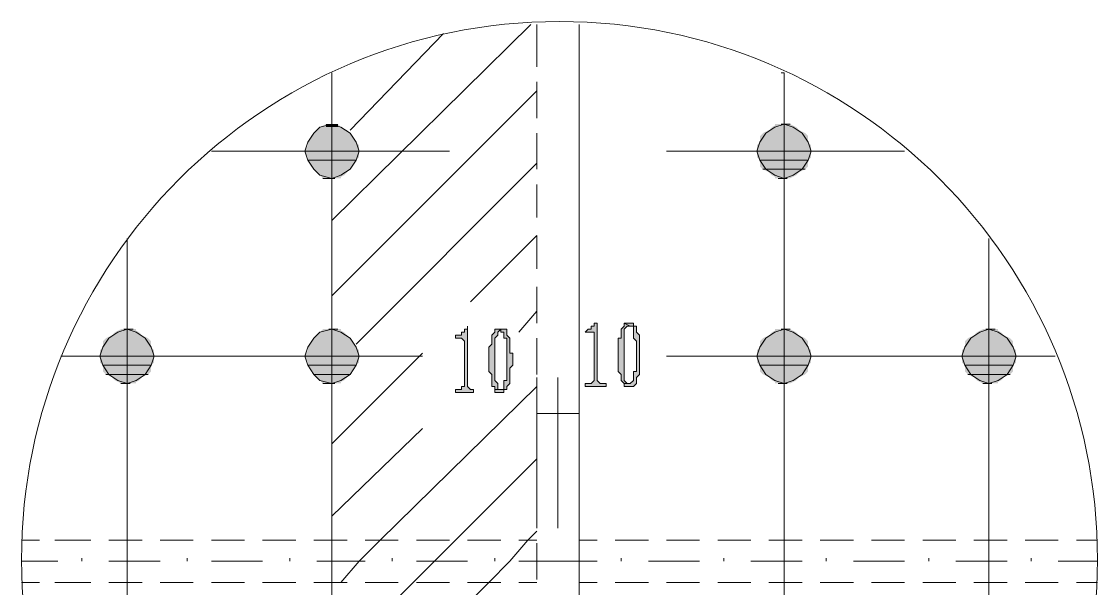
# Model space of a CAD drawing. Header units: millimetres. Extents: x 6 to 291, y 4 to 206.
# Drawn here: x 235.37 to 250.49, y 60.71 to 68.66 of the extents above; entities that cross this region are included whole.
import ezdxf

# ---------------------------------------------------------------- set-up
doc = ezdxf.new("R2010")
doc.units = ezdxf.units.MM
doc.layers.add('C00-00-00', color=7, linetype='Continuous')

msp = doc.modelspace()

# ---------------------------------------------------------------- hatches: boundary and pattern name
at = {"layer": 'C00-00-00'}
h = msp.add_hatch(color=256, dxfattribs=at)
h.dxf.hatch_style = 2
h.paths.add_polyline_path([(239.522008, 67.140669), (239.479665, 67.098343), (239.987661, 67.098343)])
h = msp.add_hatch(color=256, dxfattribs=at)
h.dxf.hatch_style = 2
h.paths.add_polyline_path([(239.564334, 67.182995), (239.522008, 67.140669), (239.945335, 67.140669)])
h = msp.add_hatch(color=256, dxfattribs=at)
h.dxf.hatch_style = 2
h.paths.add_polyline_path([(239.522008, 67.140669), (239.945335, 67.140669), (239.987661, 67.098343)])
h = msp.add_hatch(color=256, dxfattribs=at)
h.dxf.hatch_style = 2
h.paths.add_polyline_path([(239.649003, 67.225338), (239.564334, 67.182995), (239.860666, 67.182995)])
h = msp.add_hatch(color=256, dxfattribs=at)
h.dxf.hatch_style = 2
h.paths.add_polyline_path([(239.564334, 67.182995), (239.860666, 67.182995), (239.945335, 67.140669)])
h = msp.add_hatch(color=256, dxfattribs=at)
h.dxf.hatch_style = 2
h.paths.add_polyline_path([(239.649003, 67.225338), (239.81834, 67.225338), (239.81834, 67.182995), (239.649003, 67.182995)])
h = msp.add_hatch(color=256, dxfattribs=at)
h.dxf.hatch_style = 2
h.paths.add_polyline_path([(239.649003, 67.225338), (239.81834, 67.225338), (239.860666, 67.182995)])
h = msp.add_hatch(color=256, dxfattribs=at)
h.dxf.hatch_style = 2
h.paths.add_polyline_path([(245.872008, 67.140669), (245.787339, 67.098343), (246.380003, 67.098343)])
h = msp.add_hatch(color=256, dxfattribs=at)
h.dxf.hatch_style = 2
h.paths.add_polyline_path([(245.914334, 67.182995), (245.872008, 67.140669), (246.295335, 67.140669)])
h = msp.add_hatch(color=256, dxfattribs=at)
h.dxf.hatch_style = 2
h.paths.add_polyline_path([(245.872008, 67.140669), (246.295335, 67.140669), (246.380003, 67.098343)])
h = msp.add_hatch(color=256, dxfattribs=at)
h.dxf.hatch_style = 2
h.paths.add_polyline_path([(245.999003, 67.225338), (245.914334, 67.182995), (246.252992, 67.182995)])
h = msp.add_hatch(color=256, dxfattribs=at)
h.dxf.hatch_style = 2
h.paths.add_polyline_path([(245.914334, 67.182995), (246.252992, 67.182995), (246.295335, 67.140669)])
h = msp.add_hatch(color=256, dxfattribs=at)
h.dxf.hatch_style = 2
h.paths.add_polyline_path([(245.95666, 67.225338), (246.16834, 67.225338), (246.16834, 67.182995), (245.95666, 67.182995)])
h = msp.add_hatch(color=256, dxfattribs=at)
h.dxf.hatch_style = 2
h.paths.add_polyline_path([(245.999003, 67.225338), (246.16834, 67.225338), (246.252992, 67.182995)])
h = msp.add_hatch(color=256, dxfattribs=at)
h.dxf.hatch_style = 2
h.paths.add_polyline_path([(239.437339, 67.056001), (239.394997, 66.971332), (240.072329, 66.971332)])
h = msp.add_hatch(color=256, dxfattribs=at)
h.dxf.hatch_style = 2
h.paths.add_polyline_path([(239.394997, 66.971332), (239.394997, 66.929006), (240.114672, 66.929006)])
h = msp.add_hatch(color=256, dxfattribs=at)
h.dxf.hatch_style = 2
h.paths.add_polyline_path([(239.394997, 66.971332), (240.072329, 66.971332), (240.114672, 66.929006)])
h = msp.add_hatch(color=256, dxfattribs=at)
h.dxf.hatch_style = 2
h.paths.add_polyline_path([(239.479665, 67.098343), (239.437339, 67.056001), (240.030003, 67.056001)])
h = msp.add_hatch(color=256, dxfattribs=at)
h.dxf.hatch_style = 2
h.paths.add_polyline_path([(239.437339, 67.056001), (240.030003, 67.056001), (240.072329, 66.971332)])
h = msp.add_hatch(color=256, dxfattribs=at)
h.dxf.hatch_style = 2
h.paths.add_polyline_path([(239.479665, 67.098343), (239.987661, 67.098343), (240.030003, 67.056001)])
h = msp.add_hatch(color=256, dxfattribs=at)
h.dxf.hatch_style = 2
h.paths.add_polyline_path([(245.744997, 66.971332), (245.702671, 66.929006), (246.464672, 66.929006)])
h = msp.add_hatch(color=256, dxfattribs=at)
h.dxf.hatch_style = 2
h.paths.add_polyline_path([(245.787339, 67.098343), (245.744997, 67.056001), (246.422329, 67.056001)])
h = msp.add_hatch(color=256, dxfattribs=at)
h.dxf.hatch_style = 2
h.paths.add_polyline_path([(245.744997, 67.056001), (245.744997, 66.971332), (246.422329, 66.971332)])
h = msp.add_hatch(color=256, dxfattribs=at)
h.dxf.hatch_style = 2
h.paths.add_polyline_path([(245.744997, 67.056001), (246.422329, 67.056001), (246.422329, 66.971332)])
h = msp.add_hatch(color=256, dxfattribs=at)
h.dxf.hatch_style = 2
h.paths.add_polyline_path([(245.744997, 66.971332), (246.422329, 66.971332), (246.464672, 66.929006)])
h = msp.add_hatch(color=256, dxfattribs=at)
h.dxf.hatch_style = 2
h.paths.add_polyline_path([(245.787339, 67.098343), (246.380003, 67.098343), (246.422329, 67.056001)])
h = msp.add_hatch(color=256, dxfattribs=at)
h.dxf.hatch_style = 2
h.paths.add_polyline_path([(239.394997, 66.929006), (239.352671, 66.844337), (240.114672, 66.844337)])
h = msp.add_hatch(color=256, dxfattribs=at)
h.dxf.hatch_style = 2
h.paths.add_polyline_path([(239.352671, 66.844337), (239.394997, 66.759669), (240.114672, 66.759669)])
h = msp.add_hatch(color=256, dxfattribs=at)
h.dxf.hatch_style = 2
h.paths.add_polyline_path([(239.352671, 66.844337), (240.114672, 66.844337), (240.114672, 66.759669)])
h = msp.add_hatch(color=256, dxfattribs=at)
h.dxf.hatch_style = 2
h.paths.add_polyline_path([(239.394997, 66.929006), (240.114672, 66.929006), (240.114672, 66.844337)])
h = msp.add_hatch(color=256, dxfattribs=at)
h.dxf.hatch_style = 2
h.paths.add_polyline_path([(245.702671, 66.929006), (245.702671, 66.844337), (246.464672, 66.844337)])
h = msp.add_hatch(color=256, dxfattribs=at)
h.dxf.hatch_style = 2
h.paths.add_polyline_path([(245.702671, 66.929006), (246.464672, 66.929006), (246.464672, 66.844337)])
h = msp.add_hatch(color=256, dxfattribs=at)
h.dxf.hatch_style = 2
h.paths.add_polyline_path([(245.702671, 66.844337), (245.702671, 66.759669), (246.464672, 66.759669)])
h = msp.add_hatch(color=256, dxfattribs=at)
h.dxf.hatch_style = 2
h.paths.add_polyline_path([(245.702671, 66.844337), (246.464672, 66.844337), (246.464672, 66.759669)])
h = msp.add_hatch(color=256, dxfattribs=at)
h.dxf.hatch_style = 2
h.paths.add_polyline_path([(239.394997, 66.759669), (239.394997, 66.717342), (240.072329, 66.717342)])
h = msp.add_hatch(color=256, dxfattribs=at)
h.dxf.hatch_style = 2
h.paths.add_polyline_path([(239.394997, 66.759669), (240.114672, 66.759669), (240.072329, 66.717342)])
h = msp.add_hatch(color=256, dxfattribs=at)
h.dxf.hatch_style = 2
h.paths.add_polyline_path([(239.394997, 66.717342), (239.437339, 66.632674), (240.030003, 66.632674)])
h = msp.add_hatch(color=256, dxfattribs=at)
h.dxf.hatch_style = 2
h.paths.add_polyline_path([(239.394997, 66.717342), (240.072329, 66.717342), (240.030003, 66.632674)])
h = msp.add_hatch(color=256, dxfattribs=at)
h.dxf.hatch_style = 2
h.paths.add_polyline_path([(245.702671, 66.759669), (245.744997, 66.717342), (246.422329, 66.717342)])
h = msp.add_hatch(color=256, dxfattribs=at)
h.dxf.hatch_style = 2
h.paths.add_polyline_path([(245.702671, 66.759669), (246.464672, 66.759669), (246.422329, 66.717342)])
h = msp.add_hatch(color=256, dxfattribs=at)
h.dxf.hatch_style = 2
h.paths.add_polyline_path([(245.744997, 66.717342), (245.744997, 66.632674), (246.422329, 66.632674)])
h = msp.add_hatch(color=256, dxfattribs=at)
h.dxf.hatch_style = 2
h.paths.add_polyline_path([(245.744997, 66.717342), (246.422329, 66.717342), (246.422329, 66.632674)])
h = msp.add_hatch(color=256, dxfattribs=at)
h.dxf.hatch_style = 2
h.paths.add_polyline_path([(239.437339, 66.632674), (239.479665, 66.590331), (239.987661, 66.590331)])
h = msp.add_hatch(color=256, dxfattribs=at)
h.dxf.hatch_style = 2
h.paths.add_polyline_path([(239.437339, 66.632674), (240.030003, 66.632674), (239.987661, 66.590331)])
h = msp.add_hatch(color=256, dxfattribs=at)
h.dxf.hatch_style = 2
h.paths.add_polyline_path([(239.479665, 66.590331), (239.522008, 66.548005), (239.945335, 66.548005)])
h = msp.add_hatch(color=256, dxfattribs=at)
h.dxf.hatch_style = 2
h.paths.add_polyline_path([(239.479665, 66.590331), (239.987661, 66.590331), (239.945335, 66.548005)])
h = msp.add_hatch(color=256, dxfattribs=at)
h.dxf.hatch_style = 2
h.paths.add_polyline_path([(239.522008, 66.548005), (239.564334, 66.505663), (239.902992, 66.505663)])
h = msp.add_hatch(color=256, dxfattribs=at)
h.dxf.hatch_style = 2
h.paths.add_polyline_path([(239.522008, 66.548005), (239.945335, 66.548005), (239.902992, 66.505663)])
h = msp.add_hatch(color=256, dxfattribs=at)
h.dxf.hatch_style = 2
h.paths.add_polyline_path([(239.564334, 66.505663), (239.60666, 66.463336), (239.81834, 66.463336)])
h = msp.add_hatch(color=256, dxfattribs=at)
h.dxf.hatch_style = 2
h.paths.add_polyline_path([(239.564334, 66.505663), (239.902992, 66.505663), (239.81834, 66.463336)])
h = msp.add_hatch(color=256, dxfattribs=at)
h.dxf.hatch_style = 2
h.paths.add_polyline_path([(239.649003, 66.505663), (239.860666, 66.505663), (239.860666, 66.463336), (239.649003, 66.463336)])
h = msp.add_hatch(color=256, dxfattribs=at)
h.dxf.hatch_style = 2
h.paths.add_polyline_path([(245.744997, 66.632674), (245.787339, 66.590331), (246.380003, 66.590331)])
h = msp.add_hatch(color=256, dxfattribs=at)
h.dxf.hatch_style = 2
h.paths.add_polyline_path([(245.744997, 66.632674), (246.422329, 66.632674), (246.380003, 66.590331)])
h = msp.add_hatch(color=256, dxfattribs=at)
h.dxf.hatch_style = 2
h.paths.add_polyline_path([(245.787339, 66.590331), (245.872008, 66.548005), (246.295335, 66.548005)])
h = msp.add_hatch(color=256, dxfattribs=at)
h.dxf.hatch_style = 2
h.paths.add_polyline_path([(245.787339, 66.590331), (246.380003, 66.590331), (246.295335, 66.548005)])
h = msp.add_hatch(color=256, dxfattribs=at)
h.dxf.hatch_style = 2
h.paths.add_polyline_path([(245.872008, 66.548005), (245.914334, 66.505663), (246.252992, 66.505663)])
h = msp.add_hatch(color=256, dxfattribs=at)
h.dxf.hatch_style = 2
h.paths.add_polyline_path([(245.872008, 66.548005), (246.295335, 66.548005), (246.252992, 66.505663)])
h = msp.add_hatch(color=256, dxfattribs=at)
h.dxf.hatch_style = 2
h.paths.add_polyline_path([(245.914334, 66.505663), (245.999003, 66.463336), (246.16834, 66.463336)])
h = msp.add_hatch(color=256, dxfattribs=at)
h.dxf.hatch_style = 2
h.paths.add_polyline_path([(245.914334, 66.505663), (246.252992, 66.505663), (246.16834, 66.463336)])
h = msp.add_hatch(color=256, dxfattribs=at)
h.dxf.hatch_style = 2
h.paths.add_polyline_path([(245.95666, 66.505663), (246.16834, 66.505663), (246.16834, 66.463336), (245.95666, 66.463336)])
h = msp.add_hatch(color=256, dxfattribs=at)
h.dxf.hatch_style = 2
h.paths.add_polyline_path([(241.638674, 64.388996), (241.638674, 64.346663), (241.596341, 64.346663), (241.596341, 64.304329), (241.554008, 64.304329), (241.554008, 64.261996), (241.511674, 64.261996), (241.469341, 64.261996), (241.469341, 64.219663), (241.554008, 64.219663), (241.596341, 64.177329), (241.596341, 63.542329), (241.554008, 63.542329), (241.554008, 63.499996), (241.469341, 63.499996), (241.469341, 63.457663), (241.723341, 63.457663), (241.723341, 63.499996), (241.681008, 63.499996), (241.638674, 63.542329), (241.638674, 63.584663)])
h = msp.add_hatch(color=256, dxfattribs=at)
h.dxf.hatch_style = 2
h.paths.add_polyline_path([(243.458993, 64.431338), (243.41666, 64.431338), (243.41666, 64.389005), (243.374326, 64.389005), (243.374326, 64.346672), (243.331993, 64.346672), (243.28966, 64.304338), (243.374326, 64.304338), (243.41666, 64.304338), (243.41666, 63.627005), (243.374326, 63.584672), (243.28966, 63.584672), (243.28966, 63.542338), (243.585993, 63.542338), (243.585993, 63.584672), (243.54366, 63.584672), (243.501326, 63.584672), (243.458993, 63.627005)])
h = msp.add_hatch(color=256, dxfattribs=at)
h.dxf.hatch_style = 2
h.paths.add_polyline_path([(243.839994, 64.431338), (243.839994, 64.389005), (243.79766, 64.346672), (243.79766, 64.304338), (243.79766, 64.219672), (243.755327, 64.219672), (243.755327, 63.754005), (243.79766, 63.711672), (243.79766, 63.669338), (243.79766, 63.627005), (243.839994, 63.584672), (243.92466, 63.584672), (243.882327, 63.584672), (243.839994, 63.627005), (243.839994, 63.711672), (243.839994, 64.262005), (243.839994, 64.346672), (243.882327, 64.389005), (243.92466, 64.389005)])
h = msp.add_hatch(color=256, dxfattribs=at)
h.dxf.hatch_style = 2
h.paths.add_polyline_path([(243.924662, 64.431338), (243.882329, 64.431338), (243.839996, 64.431338), (243.924662, 64.389005), (243.966996, 64.389005), (243.966996, 64.346672), (243.966996, 64.219672), (244.009329, 64.177338), (244.009329, 64.008005), (244.009329, 63.965672), (244.009329, 63.754005), (243.966996, 63.754005), (243.966996, 63.669338), (243.966996, 63.627005), (243.924662, 63.584672), (243.839996, 63.584672), (243.839996, 63.542338), (243.882329, 63.542338), (243.966996, 63.542338), (244.009329, 63.584672), (244.009329, 63.627005), (244.009329, 63.669338), (244.051662, 63.711672), (244.051662, 63.754005), (244.051662, 63.796338), (244.051662, 64.177338), (244.051662, 64.219672), (244.051662, 64.262005), (244.009329, 64.304338), (244.009329, 64.346672), (244.009329, 64.389005), (243.966996, 64.389005), (243.966996, 64.431338)])
h = msp.add_hatch(color=256, dxfattribs=at)
h.dxf.hatch_style = 2
h.paths.add_polyline_path([(236.64334, 64.262001), (236.558671, 64.219675), (237.151335, 64.219675)])
h = msp.add_hatch(color=256, dxfattribs=at)
h.dxf.hatch_style = 2
h.paths.add_polyline_path([(236.685666, 64.304343), (236.64334, 64.262001), (237.066667, 64.262001)])
h = msp.add_hatch(color=256, dxfattribs=at)
h.dxf.hatch_style = 2
h.paths.add_polyline_path([(236.64334, 64.262001), (237.066667, 64.262001), (237.151335, 64.219675)])
h = msp.add_hatch(color=256, dxfattribs=at)
h.dxf.hatch_style = 2
h.paths.add_polyline_path([(236.770335, 64.34667), (236.685666, 64.304343), (237.02434, 64.304343)])
h = msp.add_hatch(color=256, dxfattribs=at)
h.dxf.hatch_style = 2
h.paths.add_polyline_path([(236.685666, 64.304343), (237.02434, 64.304343), (237.066667, 64.262001)])
h = msp.add_hatch(color=256, dxfattribs=at)
h.dxf.hatch_style = 2
h.paths.add_polyline_path([(236.770335, 64.34667), (236.981998, 64.34667), (236.981998, 64.304343), (236.770335, 64.304343)])
h = msp.add_hatch(color=256, dxfattribs=at)
h.dxf.hatch_style = 2
h.paths.add_polyline_path([(236.770335, 64.34667), (236.939672, 64.34667), (237.02434, 64.304343)])
h = msp.add_hatch(color=256, dxfattribs=at)
h.dxf.hatch_style = 2
h.paths.add_polyline_path([(239.522008, 64.262001), (239.479665, 64.219675), (239.987661, 64.219675)])
h = msp.add_hatch(color=256, dxfattribs=at)
h.dxf.hatch_style = 2
h.paths.add_polyline_path([(239.564334, 64.304343), (239.522008, 64.262001), (239.945335, 64.262001)])
h = msp.add_hatch(color=256, dxfattribs=at)
h.dxf.hatch_style = 2
h.paths.add_polyline_path([(239.522008, 64.262001), (239.945335, 64.262001), (239.987661, 64.219675)])
h = msp.add_hatch(color=256, dxfattribs=at)
h.dxf.hatch_style = 2
h.paths.add_polyline_path([(239.60666, 64.34667), (239.564334, 64.304343), (239.902992, 64.304343)])
h = msp.add_hatch(color=256, dxfattribs=at)
h.dxf.hatch_style = 2
h.paths.add_polyline_path([(239.564334, 64.304343), (239.902992, 64.304343), (239.945335, 64.262001)])
h = msp.add_hatch(color=256, dxfattribs=at)
h.dxf.hatch_style = 2
h.paths.add_polyline_path([(239.60666, 64.34667), (239.81834, 64.34667), (239.902992, 64.304343)])
h = msp.add_hatch(color=256, dxfattribs=at)
h.dxf.hatch_style = 2
h.paths.add_polyline_path([(239.649003, 64.34667), (239.860666, 64.34667), (239.860666, 64.304343), (239.649003, 64.304343)])
h = msp.add_hatch(color=256, dxfattribs=at)
h.dxf.hatch_style = 2
h.paths.add_polyline_path([(242.019659, 64.34667), (242.019659, 64.304336), (241.977326, 64.262003), (241.977326, 64.21967), (241.977326, 64.135003), (241.934992, 64.09267), (241.934992, 63.754003), (241.977326, 63.71167), (241.977326, 63.669336), (241.977326, 63.627003), (241.977326, 63.58467), (241.977326, 63.542336), (242.019659, 63.542336), (242.019659, 63.500003), (242.104326, 63.500003), (242.061992, 63.500003), (242.061992, 63.542336), (242.061992, 63.58467), (242.019659, 63.627003), (242.019659, 63.71167), (242.019659, 64.135003), (242.019659, 64.21967), (242.061992, 64.262003), (242.061992, 64.304336), (242.104326, 64.34667)])
h = msp.add_hatch(color=256, dxfattribs=at)
h.dxf.hatch_style = 2
h.paths.add_polyline_path([(242.104328, 64.34667), (242.061994, 64.34667), (242.019661, 64.34667), (242.104328, 64.34667), (242.104328, 64.304336), (242.146661, 64.304336), (242.146661, 64.262003), (242.146661, 64.21967), (242.188994, 64.21967), (242.188994, 63.923336), (242.188994, 63.881003), (242.188994, 63.627003), (242.146661, 63.627003), (242.146661, 63.542336), (242.146661, 63.500003), (242.104328, 63.500003), (242.019661, 63.500003), (242.019661, 63.45767), (242.061994, 63.45767), (242.104328, 63.45767), (242.146661, 63.45767), (242.146661, 63.500003), (242.188994, 63.500003), (242.188994, 63.542336), (242.231328, 63.58467), (242.231328, 63.627003), (242.231328, 63.669336), (242.231328, 63.796336), (242.273661, 63.83867), (242.273661, 64.008003), (242.231328, 64.008003), (242.231328, 64.135003), (242.231328, 64.177336), (242.231328, 64.21967), (242.188994, 64.262003), (242.188994, 64.304336), (242.188994, 64.34667), (242.146661, 64.34667)])
h = msp.add_hatch(color=256, dxfattribs=at)
h.dxf.hatch_style = 2
h.paths.add_polyline_path([(243.289672, 64.304343), (243.331998, 64.304343), (243.37434, 64.304343)])
h = msp.add_hatch(color=256, dxfattribs=at)
h.dxf.hatch_style = 2
h.paths.add_polyline_path([(245.872008, 64.262001), (245.787339, 64.219675), (246.380003, 64.219675)])
h = msp.add_hatch(color=256, dxfattribs=at)
h.dxf.hatch_style = 2
h.paths.add_polyline_path([(245.914334, 64.304343), (245.872008, 64.262001), (246.295335, 64.262001)])
h = msp.add_hatch(color=256, dxfattribs=at)
h.dxf.hatch_style = 2
h.paths.add_polyline_path([(245.872008, 64.262001), (246.295335, 64.262001), (246.380003, 64.219675)])
h = msp.add_hatch(color=256, dxfattribs=at)
h.dxf.hatch_style = 2
h.paths.add_polyline_path([(245.999003, 64.34667), (245.914334, 64.304343), (246.252992, 64.304343)])
h = msp.add_hatch(color=256, dxfattribs=at)
h.dxf.hatch_style = 2
h.paths.add_polyline_path([(245.914334, 64.304343), (246.252992, 64.304343), (246.295335, 64.262001)])
h = msp.add_hatch(color=256, dxfattribs=at)
h.dxf.hatch_style = 2
h.paths.add_polyline_path([(245.95666, 64.34667), (246.16834, 64.34667), (246.16834, 64.304343), (245.95666, 64.304343)])
h = msp.add_hatch(color=256, dxfattribs=at)
h.dxf.hatch_style = 2
h.paths.add_polyline_path([(245.999003, 64.34667), (246.16834, 64.34667), (246.252992, 64.304343)])
h = msp.add_hatch(color=256, dxfattribs=at)
h.dxf.hatch_style = 2
h.paths.add_polyline_path([(248.75066, 64.262001), (248.666007, 64.219675), (249.258671, 64.219675)])
h = msp.add_hatch(color=256, dxfattribs=at)
h.dxf.hatch_style = 2
h.paths.add_polyline_path([(248.793002, 64.304343), (248.75066, 64.262001), (249.174003, 64.262001)])
h = msp.add_hatch(color=256, dxfattribs=at)
h.dxf.hatch_style = 2
h.paths.add_polyline_path([(248.75066, 64.262001), (249.174003, 64.262001), (249.258671, 64.219675)])
h = msp.add_hatch(color=256, dxfattribs=at)
h.dxf.hatch_style = 2
h.paths.add_polyline_path([(248.877671, 64.34667), (248.793002, 64.304343), (249.13166, 64.304343)])
h = msp.add_hatch(color=256, dxfattribs=at)
h.dxf.hatch_style = 2
h.paths.add_polyline_path([(248.793002, 64.304343), (249.13166, 64.304343), (249.174003, 64.262001)])
h = msp.add_hatch(color=256, dxfattribs=at)
h.dxf.hatch_style = 2
h.paths.add_polyline_path([(248.877671, 64.34667), (249.089334, 64.34667), (249.089334, 64.304343), (248.877671, 64.304343)])
h = msp.add_hatch(color=256, dxfattribs=at)
h.dxf.hatch_style = 2
h.paths.add_polyline_path([(248.877671, 64.34667), (249.047008, 64.34667), (249.13166, 64.304343)])
h = msp.add_hatch(color=256, dxfattribs=at)
h.dxf.hatch_style = 2
h.paths.add_polyline_path([(236.516329, 64.092664), (236.474003, 64.050338), (237.236004, 64.050338)])
h = msp.add_hatch(color=256, dxfattribs=at)
h.dxf.hatch_style = 2
h.paths.add_polyline_path([(236.558671, 64.219675), (236.516329, 64.177333), (237.193661, 64.177333)])
h = msp.add_hatch(color=256, dxfattribs=at)
h.dxf.hatch_style = 2
h.paths.add_polyline_path([(236.516329, 64.177333), (236.516329, 64.092664), (237.193661, 64.092664)])
h = msp.add_hatch(color=256, dxfattribs=at)
h.dxf.hatch_style = 2
h.paths.add_polyline_path([(236.516329, 64.177333), (237.193661, 64.177333), (237.193661, 64.092664)])
h = msp.add_hatch(color=256, dxfattribs=at)
h.dxf.hatch_style = 2
h.paths.add_polyline_path([(236.516329, 64.092664), (237.193661, 64.092664), (237.236004, 64.050338)])
h = msp.add_hatch(color=256, dxfattribs=at)
h.dxf.hatch_style = 2
h.paths.add_polyline_path([(236.558671, 64.219675), (237.151335, 64.219675), (237.193661, 64.177333)])
h = msp.add_hatch(color=256, dxfattribs=at)
h.dxf.hatch_style = 2
h.paths.add_polyline_path([(239.437339, 64.177333), (239.394997, 64.092664), (240.072329, 64.092664)])
h = msp.add_hatch(color=256, dxfattribs=at)
h.dxf.hatch_style = 2
h.paths.add_polyline_path([(239.394997, 64.092664), (239.394997, 64.050338), (240.114672, 64.050338)])
h = msp.add_hatch(color=256, dxfattribs=at)
h.dxf.hatch_style = 2
h.paths.add_polyline_path([(239.394997, 64.092664), (240.072329, 64.092664), (240.114672, 64.050338)])
h = msp.add_hatch(color=256, dxfattribs=at)
h.dxf.hatch_style = 2
h.paths.add_polyline_path([(239.479665, 64.219675), (239.437339, 64.177333), (240.030003, 64.177333)])
h = msp.add_hatch(color=256, dxfattribs=at)
h.dxf.hatch_style = 2
h.paths.add_polyline_path([(239.437339, 64.177333), (240.030003, 64.177333), (240.072329, 64.092664)])
h = msp.add_hatch(color=256, dxfattribs=at)
h.dxf.hatch_style = 2
h.paths.add_polyline_path([(239.479665, 64.219675), (239.987661, 64.219675), (240.030003, 64.177333)])
h = msp.add_hatch(color=256, dxfattribs=at)
h.dxf.hatch_style = 2
h.paths.add_polyline_path([(241.469337, 64.219675), (241.511671, 64.219675), (241.554004, 64.219675)])
h = msp.add_hatch(color=256, dxfattribs=at)
h.dxf.hatch_style = 2
h.paths.add_polyline_path([(245.744997, 64.092664), (245.702671, 64.050338), (246.464672, 64.050338)])
h = msp.add_hatch(color=256, dxfattribs=at)
h.dxf.hatch_style = 2
h.paths.add_polyline_path([(245.787339, 64.219675), (245.744997, 64.177333), (246.422329, 64.177333)])
h = msp.add_hatch(color=256, dxfattribs=at)
h.dxf.hatch_style = 2
h.paths.add_polyline_path([(245.744997, 64.177333), (245.744997, 64.092664), (246.422329, 64.092664)])
h = msp.add_hatch(color=256, dxfattribs=at)
h.dxf.hatch_style = 2
h.paths.add_polyline_path([(245.744997, 64.177333), (246.422329, 64.177333), (246.422329, 64.092664)])
h = msp.add_hatch(color=256, dxfattribs=at)
h.dxf.hatch_style = 2
h.paths.add_polyline_path([(245.744997, 64.092664), (246.422329, 64.092664), (246.464672, 64.050338)])
h = msp.add_hatch(color=256, dxfattribs=at)
h.dxf.hatch_style = 2
h.paths.add_polyline_path([(245.787339, 64.219675), (246.380003, 64.219675), (246.422329, 64.177333)])
h = msp.add_hatch(color=256, dxfattribs=at)
h.dxf.hatch_style = 2
h.paths.add_polyline_path([(248.623665, 64.092664), (248.581339, 64.050338), (249.34334, 64.050338)])
h = msp.add_hatch(color=256, dxfattribs=at)
h.dxf.hatch_style = 2
h.paths.add_polyline_path([(248.666007, 64.219675), (248.623665, 64.177333), (249.300997, 64.177333)])
h = msp.add_hatch(color=256, dxfattribs=at)
h.dxf.hatch_style = 2
h.paths.add_polyline_path([(248.623665, 64.177333), (248.623665, 64.092664), (249.300997, 64.092664)])
h = msp.add_hatch(color=256, dxfattribs=at)
h.dxf.hatch_style = 2
h.paths.add_polyline_path([(248.623665, 64.177333), (249.300997, 64.177333), (249.300997, 64.092664)])
h = msp.add_hatch(color=256, dxfattribs=at)
h.dxf.hatch_style = 2
h.paths.add_polyline_path([(248.623665, 64.092664), (249.300997, 64.092664), (249.34334, 64.050338)])
h = msp.add_hatch(color=256, dxfattribs=at)
h.dxf.hatch_style = 2
h.paths.add_polyline_path([(248.666007, 64.219675), (249.258671, 64.219675), (249.300997, 64.177333)])
h = msp.add_hatch(color=256, dxfattribs=at)
h.dxf.hatch_style = 2
h.paths.add_polyline_path([(236.474003, 64.050338), (236.474003, 63.965669), (237.236004, 63.965669)])
h = msp.add_hatch(color=256, dxfattribs=at)
h.dxf.hatch_style = 2
h.paths.add_polyline_path([(236.474003, 64.050338), (237.236004, 64.050338), (237.236004, 63.965669)])
h = msp.add_hatch(color=256, dxfattribs=at)
h.dxf.hatch_style = 2
h.paths.add_polyline_path([(236.474003, 63.965669), (236.474003, 63.881001), (237.236004, 63.881001)])
h = msp.add_hatch(color=256, dxfattribs=at)
h.dxf.hatch_style = 2
h.paths.add_polyline_path([(236.474003, 63.965669), (237.236004, 63.965669), (237.236004, 63.881001)])
h = msp.add_hatch(color=256, dxfattribs=at)
h.dxf.hatch_style = 2
h.paths.add_polyline_path([(239.394997, 64.050338), (239.352671, 63.965669), (240.114672, 63.965669)])
h = msp.add_hatch(color=256, dxfattribs=at)
h.dxf.hatch_style = 2
h.paths.add_polyline_path([(239.352671, 63.965669), (239.394997, 63.881001), (240.114672, 63.881001)])
h = msp.add_hatch(color=256, dxfattribs=at)
h.dxf.hatch_style = 2
h.paths.add_polyline_path([(239.352671, 63.965669), (240.114672, 63.965669), (240.114672, 63.881001)])
h = msp.add_hatch(color=256, dxfattribs=at)
h.dxf.hatch_style = 2
h.paths.add_polyline_path([(239.394997, 64.050338), (240.114672, 64.050338), (240.114672, 63.965669)])
h = msp.add_hatch(color=256, dxfattribs=at)
h.dxf.hatch_style = 2
h.paths.add_polyline_path([(245.702671, 64.050338), (245.702671, 63.965669), (246.464672, 63.965669)])
h = msp.add_hatch(color=256, dxfattribs=at)
h.dxf.hatch_style = 2
h.paths.add_polyline_path([(245.702671, 64.050338), (246.464672, 64.050338), (246.464672, 63.965669)])
h = msp.add_hatch(color=256, dxfattribs=at)
h.dxf.hatch_style = 2
h.paths.add_polyline_path([(245.702671, 63.965669), (245.702671, 63.881001), (246.464672, 63.881001)])
h = msp.add_hatch(color=256, dxfattribs=at)
h.dxf.hatch_style = 2
h.paths.add_polyline_path([(245.702671, 63.965669), (246.464672, 63.965669), (246.464672, 63.881001)])
h = msp.add_hatch(color=256, dxfattribs=at)
h.dxf.hatch_style = 2
h.paths.add_polyline_path([(248.581339, 64.050338), (248.581339, 63.965669), (249.34334, 63.965669)])
h = msp.add_hatch(color=256, dxfattribs=at)
h.dxf.hatch_style = 2
h.paths.add_polyline_path([(248.581339, 64.050338), (249.34334, 64.050338), (249.34334, 63.965669)])
h = msp.add_hatch(color=256, dxfattribs=at)
h.dxf.hatch_style = 2
h.paths.add_polyline_path([(248.581339, 63.965669), (248.581339, 63.881001), (249.34334, 63.881001)])
h = msp.add_hatch(color=256, dxfattribs=at)
h.dxf.hatch_style = 2
h.paths.add_polyline_path([(248.581339, 63.965669), (249.34334, 63.965669), (249.34334, 63.881001)])
h = msp.add_hatch(color=256, dxfattribs=at)
h.dxf.hatch_style = 2
h.paths.add_polyline_path([(236.474003, 63.881001), (236.516329, 63.838674), (237.193661, 63.838674)])
h = msp.add_hatch(color=256, dxfattribs=at)
h.dxf.hatch_style = 2
h.paths.add_polyline_path([(236.474003, 63.881001), (237.236004, 63.881001), (237.193661, 63.838674)])
h = msp.add_hatch(color=256, dxfattribs=at)
h.dxf.hatch_style = 2
h.paths.add_polyline_path([(236.516329, 63.838674), (236.516329, 63.754006), (237.193661, 63.754006)])
h = msp.add_hatch(color=256, dxfattribs=at)
h.dxf.hatch_style = 2
h.paths.add_polyline_path([(236.516329, 63.838674), (237.193661, 63.838674), (237.193661, 63.754006)])
h = msp.add_hatch(color=256, dxfattribs=at)
h.dxf.hatch_style = 2
h.paths.add_polyline_path([(239.394997, 63.881001), (239.394997, 63.838674), (240.072329, 63.838674)])
h = msp.add_hatch(color=256, dxfattribs=at)
h.dxf.hatch_style = 2
h.paths.add_polyline_path([(239.394997, 63.881001), (240.114672, 63.881001), (240.072329, 63.838674)])
h = msp.add_hatch(color=256, dxfattribs=at)
h.dxf.hatch_style = 2
h.paths.add_polyline_path([(239.394997, 63.838674), (239.437339, 63.754006), (240.030003, 63.754006)])
h = msp.add_hatch(color=256, dxfattribs=at)
h.dxf.hatch_style = 2
h.paths.add_polyline_path([(239.394997, 63.838674), (240.072329, 63.838674), (240.030003, 63.754006)])
h = msp.add_hatch(color=256, dxfattribs=at)
h.dxf.hatch_style = 2
h.paths.add_polyline_path([(245.702671, 63.881001), (245.744997, 63.838674), (246.422329, 63.838674)])
h = msp.add_hatch(color=256, dxfattribs=at)
h.dxf.hatch_style = 2
h.paths.add_polyline_path([(245.702671, 63.881001), (246.464672, 63.881001), (246.422329, 63.838674)])
h = msp.add_hatch(color=256, dxfattribs=at)
h.dxf.hatch_style = 2
h.paths.add_polyline_path([(245.744997, 63.838674), (245.744997, 63.754006), (246.422329, 63.754006)])
h = msp.add_hatch(color=256, dxfattribs=at)
h.dxf.hatch_style = 2
h.paths.add_polyline_path([(245.744997, 63.838674), (246.422329, 63.838674), (246.422329, 63.754006)])
h = msp.add_hatch(color=256, dxfattribs=at)
h.dxf.hatch_style = 2
h.paths.add_polyline_path([(248.581339, 63.881001), (248.623665, 63.838674), (249.300997, 63.838674)])
h = msp.add_hatch(color=256, dxfattribs=at)
h.dxf.hatch_style = 2
h.paths.add_polyline_path([(248.581339, 63.881001), (249.34334, 63.881001), (249.300997, 63.838674)])
h = msp.add_hatch(color=256, dxfattribs=at)
h.dxf.hatch_style = 2
h.paths.add_polyline_path([(248.623665, 63.838674), (248.623665, 63.754006), (249.300997, 63.754006)])
h = msp.add_hatch(color=256, dxfattribs=at)
h.dxf.hatch_style = 2
h.paths.add_polyline_path([(248.623665, 63.838674), (249.300997, 63.838674), (249.300997, 63.754006)])
h = msp.add_hatch(color=256, dxfattribs=at)
h.dxf.hatch_style = 2
h.paths.add_polyline_path([(236.516329, 63.754006), (236.558671, 63.711663), (237.151335, 63.711663)])
h = msp.add_hatch(color=256, dxfattribs=at)
h.dxf.hatch_style = 2
h.paths.add_polyline_path([(236.516329, 63.754006), (237.193661, 63.754006), (237.151335, 63.711663)])
h = msp.add_hatch(color=256, dxfattribs=at)
h.dxf.hatch_style = 2
h.paths.add_polyline_path([(236.558671, 63.711663), (236.64334, 63.669337), (237.066667, 63.669337)])
h = msp.add_hatch(color=256, dxfattribs=at)
h.dxf.hatch_style = 2
h.paths.add_polyline_path([(236.558671, 63.711663), (237.151335, 63.711663), (237.066667, 63.669337)])
h = msp.add_hatch(color=256, dxfattribs=at)
h.dxf.hatch_style = 2
h.paths.add_polyline_path([(236.64334, 63.669337), (236.685666, 63.626995), (237.02434, 63.626995)])
h = msp.add_hatch(color=256, dxfattribs=at)
h.dxf.hatch_style = 2
h.paths.add_polyline_path([(236.64334, 63.669337), (237.066667, 63.669337), (237.02434, 63.626995)])
h = msp.add_hatch(color=256, dxfattribs=at)
h.dxf.hatch_style = 2
h.paths.add_polyline_path([(236.685666, 63.626995), (236.770335, 63.584669), (236.939672, 63.584669)])
h = msp.add_hatch(color=256, dxfattribs=at)
h.dxf.hatch_style = 2
h.paths.add_polyline_path([(236.685666, 63.626995), (237.02434, 63.626995), (236.939672, 63.584669)])
h = msp.add_hatch(color=256, dxfattribs=at)
h.dxf.hatch_style = 2
h.paths.add_polyline_path([(236.770335, 63.626995), (236.981998, 63.626995), (236.981998, 63.584669), (236.770335, 63.584669)])
h = msp.add_hatch(color=256, dxfattribs=at)
h.dxf.hatch_style = 2
h.paths.add_polyline_path([(239.437339, 63.754006), (239.479665, 63.711663), (239.987661, 63.711663)])
h = msp.add_hatch(color=256, dxfattribs=at)
h.dxf.hatch_style = 2
h.paths.add_polyline_path([(239.437339, 63.754006), (240.030003, 63.754006), (239.987661, 63.711663)])
h = msp.add_hatch(color=256, dxfattribs=at)
h.dxf.hatch_style = 2
h.paths.add_polyline_path([(239.479665, 63.711663), (239.522008, 63.669337), (239.945335, 63.669337)])
h = msp.add_hatch(color=256, dxfattribs=at)
h.dxf.hatch_style = 2
h.paths.add_polyline_path([(239.479665, 63.711663), (239.987661, 63.711663), (239.945335, 63.669337)])
h = msp.add_hatch(color=256, dxfattribs=at)
h.dxf.hatch_style = 2
h.paths.add_polyline_path([(239.522008, 63.669337), (239.564334, 63.626995), (239.902992, 63.626995)])
h = msp.add_hatch(color=256, dxfattribs=at)
h.dxf.hatch_style = 2
h.paths.add_polyline_path([(239.522008, 63.669337), (239.945335, 63.669337), (239.902992, 63.626995)])
h = msp.add_hatch(color=256, dxfattribs=at)
h.dxf.hatch_style = 2
h.paths.add_polyline_path([(239.564334, 63.626995), (239.60666, 63.584669), (239.81834, 63.584669)])
h = msp.add_hatch(color=256, dxfattribs=at)
h.dxf.hatch_style = 2
h.paths.add_polyline_path([(239.564334, 63.626995), (239.902992, 63.626995), (239.81834, 63.584669)])
h = msp.add_hatch(color=256, dxfattribs=at)
h.dxf.hatch_style = 2
h.paths.add_polyline_path([(239.649003, 63.626995), (239.860666, 63.626995), (239.860666, 63.584669), (239.649003, 63.584669)])
h = msp.add_hatch(color=256, dxfattribs=at)
h.dxf.hatch_style = 2
h.paths.add_polyline_path([(245.744997, 63.754006), (245.787339, 63.711663), (246.380003, 63.711663)])
h = msp.add_hatch(color=256, dxfattribs=at)
h.dxf.hatch_style = 2
h.paths.add_polyline_path([(245.744997, 63.754006), (246.422329, 63.754006), (246.380003, 63.711663)])
h = msp.add_hatch(color=256, dxfattribs=at)
h.dxf.hatch_style = 2
h.paths.add_polyline_path([(245.787339, 63.711663), (245.872008, 63.669337), (246.295335, 63.669337)])
h = msp.add_hatch(color=256, dxfattribs=at)
h.dxf.hatch_style = 2
h.paths.add_polyline_path([(245.787339, 63.711663), (246.380003, 63.711663), (246.295335, 63.669337)])
h = msp.add_hatch(color=256, dxfattribs=at)
h.dxf.hatch_style = 2
h.paths.add_polyline_path([(245.872008, 63.669337), (245.914334, 63.626995), (246.252992, 63.626995)])
h = msp.add_hatch(color=256, dxfattribs=at)
h.dxf.hatch_style = 2
h.paths.add_polyline_path([(245.872008, 63.669337), (246.295335, 63.669337), (246.252992, 63.626995)])
h = msp.add_hatch(color=256, dxfattribs=at)
h.dxf.hatch_style = 2
h.paths.add_polyline_path([(245.914334, 63.626995), (245.999003, 63.584669), (246.16834, 63.584669)])
h = msp.add_hatch(color=256, dxfattribs=at)
h.dxf.hatch_style = 2
h.paths.add_polyline_path([(245.914334, 63.626995), (246.252992, 63.626995), (246.16834, 63.584669)])
h = msp.add_hatch(color=256, dxfattribs=at)
h.dxf.hatch_style = 2
h.paths.add_polyline_path([(245.95666, 63.626995), (246.16834, 63.626995), (246.16834, 63.584669), (245.95666, 63.584669)])
h = msp.add_hatch(color=256, dxfattribs=at)
h.dxf.hatch_style = 2
h.paths.add_polyline_path([(248.623665, 63.754006), (248.666007, 63.711663), (249.258671, 63.711663)])
h = msp.add_hatch(color=256, dxfattribs=at)
h.dxf.hatch_style = 2
h.paths.add_polyline_path([(248.623665, 63.754006), (249.300997, 63.754006), (249.258671, 63.711663)])
h = msp.add_hatch(color=256, dxfattribs=at)
h.dxf.hatch_style = 2
h.paths.add_polyline_path([(248.666007, 63.711663), (248.75066, 63.669337), (249.174003, 63.669337)])
h = msp.add_hatch(color=256, dxfattribs=at)
h.dxf.hatch_style = 2
h.paths.add_polyline_path([(248.666007, 63.711663), (249.258671, 63.711663), (249.174003, 63.669337)])
h = msp.add_hatch(color=256, dxfattribs=at)
h.dxf.hatch_style = 2
h.paths.add_polyline_path([(248.75066, 63.669337), (248.793002, 63.626995), (249.13166, 63.626995)])
h = msp.add_hatch(color=256, dxfattribs=at)
h.dxf.hatch_style = 2
h.paths.add_polyline_path([(248.75066, 63.669337), (249.174003, 63.669337), (249.13166, 63.626995)])
h = msp.add_hatch(color=256, dxfattribs=at)
h.dxf.hatch_style = 2
h.paths.add_polyline_path([(248.793002, 63.626995), (248.877671, 63.584669), (249.047008, 63.584669)])
h = msp.add_hatch(color=256, dxfattribs=at)
h.dxf.hatch_style = 2
h.paths.add_polyline_path([(248.793002, 63.626995), (249.13166, 63.626995), (249.047008, 63.584669)])
h = msp.add_hatch(color=256, dxfattribs=at)
h.dxf.hatch_style = 2
h.paths.add_polyline_path([(248.877671, 63.626995), (249.089334, 63.626995), (249.089334, 63.584669), (248.877671, 63.584669)])

# ---------------------------------------------------------------- linework, layer by layer
at = {"layer": 'C00-00-00', "lineweight": 15}
for points in [[(239.733671, 65.870672), (242.527671, 68.622329)], [(239.987661, 67.140669), (241.3, 68.495334)], [(239.733671, 67.944997), (239.733671, 54.229006)], [(239.733671, 64.812339), (242.612339, 67.691007)], [(241.384669, 66.844337), (238.040331, 66.844337)], [(240.072329, 64.135006), (242.612339, 66.675)], [(236.855003, 65.616666), (236.855003, 56.557336)], [(241.681001, 64.72767), (242.612339, 65.659009)], [(242.358333, 64.304343), (242.612339, 64.600675)], [(241.003668, 63.965669), (235.923665, 63.965669)], [(239.733671, 62.737999), (241.003668, 64.007995)], [(239.860666, 60.790669), (240.114672, 61.087001), (240.411004, 61.383333), (242.612339, 63.542342)], [(239.733671, 61.722008), (241.003668, 62.949662)], [(241.469337, 61.383333), (242.612339, 62.526335)], [(242.485328, 61.383333), (242.612339, 61.510328)], [(240.876673, 60.790669), (241.173005, 61.087001), (241.469337, 61.383333)], [(241.935006, 60.790669), (242.231339, 61.087001), (242.485328, 61.383333)], [(239.733671, 58.589334), (241.935006, 60.790669)], [(239.733671, 59.647667), (240.876673, 60.790669)]]:
    msp.add_lwpolyline(points, dxfattribs=at)
at = {"layer": 'C00-00-00', "lineweight": 5}
for points in [[(242.612339, 68.029665), (242.612339, 68.622329)], [(243.205003, 53.551673), (243.205003, 68.622329)], [(246.083671, 67.944997), (246.041329, 67.944997)], [(246.083671, 67.944997), (246.083671, 54.229006)], [(242.612339, 67.310006), (242.612339, 67.818002)], [(242.612339, 66.590331), (242.612339, 67.098343)], [(244.432674, 66.844337), (247.776995, 66.844337)], [(242.612339, 65.912999), (242.612339, 66.378668)], [(242.612339, 65.19334), (242.612339, 65.659009)], [(248.962339, 65.616666), (248.962339, 56.557336)], [(242.612339, 64.431338), (242.612339, 64.939334)], [(242.612339, 63.711663), (242.612339, 64.219675)], [(244.432674, 63.965669), (249.893661, 63.965669)], [(242.612339, 61.55267), (242.612339, 63.669337)], [(242.908671, 61.55267), (242.908671, 63.669337)], [(242.908671, 62.060666), (242.908671, 63.669337)], [(243.205003, 61.849002), (243.205003, 63.669337)], [(242.612339, 62.992004), (242.612339, 63.5)], [(242.908671, 63.161342), (242.612339, 63.161342)], [(242.908671, 63.161342), (243.205003, 63.161342)], [(242.612339, 62.272329), (242.612339, 62.737999)], [(242.612339, 61.55267), (242.612339, 62.060666)], [(235.627333, 61.383333), (235.373327, 61.383333)], [(236.347008, 61.383333), (235.838996, 61.383333)], [(237.066667, 61.383333), (236.600997, 61.383333)], [(237.786326, 61.383333), (237.320672, 61.383333)], [(238.506001, 61.383333), (238.040331, 61.383333)], [(239.22566, 61.383333), (238.760006, 61.383333)], [(239.945335, 61.383333), (239.479665, 61.383333)], [(240.664994, 61.383333), (240.19934, 61.383333)], [(241.384669, 61.383333), (240.918999, 61.383333)], [(242.104328, 61.383333), (241.638674, 61.383333)], [(242.612339, 61.383333), (242.358333, 61.383333)], [(243.458993, 61.383333), (243.205003, 61.383333)], [(244.178668, 61.383333), (243.712999, 61.383333)], [(244.898327, 61.383333), (244.432674, 61.383333)], [(245.618002, 61.383333), (245.152333, 61.383333)], [(246.337661, 61.383333), (245.872008, 61.383333)], [(247.057336, 61.383333), (246.591667, 61.383333)], [(247.776995, 61.383333), (247.311326, 61.383333)], [(248.49667, 61.383333), (248.031001, 61.383333)], [(249.216329, 61.383333), (248.75066, 61.383333)], [(249.936004, 61.383333), (249.470335, 61.383333)], [(250.486326, 61.383333), (250.189994, 61.383333)], [(242.612339, 60.832995), (242.612339, 61.341007)], [(235.881339, 61.087001), (235.373327, 61.087001)], [(236.219997, 61.087001), (236.219997, 61.129343)], [(237.320672, 61.087001), (236.600997, 61.087001)], [(237.701673, 61.087001), (237.701673, 61.129343)], [(238.760006, 61.087001), (238.040331, 61.087001)], [(239.141007, 61.087001), (239.141007, 61.129343)], [(240.19934, 61.087001), (239.522008, 61.087001)], [(240.580341, 61.087001), (240.580341, 61.129343)], [(241.638674, 61.087001), (240.918999, 61.087001)], [(242.019659, 61.087001), (242.019659, 61.129343)], [(242.908671, 61.087001), (242.358333, 61.087001)], [(243.458993, 61.087001), (242.908671, 61.087001)], [(243.797667, 61.087001), (243.797667, 61.129343)], [(244.898327, 61.087001), (244.178668, 61.087001)], [(245.237001, 61.087001), (245.237001, 61.129343)], [(246.337661, 61.087001), (245.618002, 61.087001)], [(246.676335, 61.087001), (246.676335, 61.129343)], [(247.776995, 61.087001), (247.057336, 61.087001)], [(248.115669, 61.087001), (248.115669, 61.129343)], [(249.216329, 61.087001), (248.49667, 61.087001)], [(249.555003, 61.087001), (249.555003, 61.129343)], [(250.486326, 61.087001), (249.936004, 61.087001)], [(235.627333, 60.790669), (235.373327, 60.790669)], [(236.347008, 60.790669), (235.838996, 60.790669)], [(237.066667, 60.790669), (236.600997, 60.790669)], [(237.786326, 60.790669), (237.320672, 60.790669)], [(238.506001, 60.790669), (238.040331, 60.790669)], [(239.22566, 60.790669), (238.760006, 60.790669)], [(239.945335, 60.790669), (239.479665, 60.790669)], [(240.664994, 60.790669), (240.19934, 60.790669)], [(241.384669, 60.790669), (240.918999, 60.790669)], [(242.104328, 60.790669), (241.638674, 60.790669)], [(242.612339, 60.790669), (242.358333, 60.790669)], [(243.458993, 60.790669), (243.205003, 60.790669)], [(244.178668, 60.790669), (243.712999, 60.790669)], [(244.898327, 60.790669), (244.432674, 60.790669)], [(245.618002, 60.790669), (245.152333, 60.790669)], [(246.337661, 60.790669), (245.872008, 60.790669)], [(247.057336, 60.790669), (246.591667, 60.790669)], [(247.776995, 60.790669), (247.311326, 60.790669)], [(248.49667, 60.790669), (248.031001, 60.790669)], [(249.216329, 60.790669), (248.75066, 60.790669)], [(249.936004, 60.790669), (249.470335, 60.790669)], [(250.486326, 60.790669), (250.189994, 60.790669)]]:
    msp.add_lwpolyline(points, dxfattribs=at)
at = {"layer": 'C00-00-00', "lineweight": 15}
for points in [[(240.114672, 66.844337), (240.072339, 66.971337), (239.987672, 67.098337), (239.860672, 67.183004), (239.733672, 67.225337), (239.564339, 67.183004), (239.479672, 67.098337), (239.395005, 66.971337), (239.352672, 66.844337), (239.395005, 66.717337), (239.479672, 66.590337), (239.564339, 66.50567), (239.733672, 66.463337), (239.860672, 66.50567), (239.987672, 66.590337), (240.072339, 66.717337)], [(237.236004, 63.965669), (237.193671, 64.092669), (237.109004, 64.219669), (236.982004, 64.304336), (236.855004, 64.346669), (236.728004, 64.304336), (236.601004, 64.219669), (236.516337, 64.092669), (236.474004, 63.965669), (236.516337, 63.838669), (236.601004, 63.711669), (236.728004, 63.627002), (236.855004, 63.584669), (236.982004, 63.627002), (237.109004, 63.711669), (237.193671, 63.838669)], [(240.114672, 63.965669), (240.072339, 64.092669), (239.987672, 64.219669), (239.860672, 64.304336), (239.733672, 64.346669), (239.564339, 64.304336), (239.479672, 64.219669), (239.395005, 64.092669), (239.352672, 63.965669), (239.395005, 63.838669), (239.479672, 63.711669), (239.564339, 63.627002), (239.733672, 63.584669), (239.860672, 63.627002), (239.987672, 63.711669), (240.072339, 63.838669)]]:
    msp.add_lwpolyline(points, close=True, dxfattribs=at)
at = {"layer": 'C00-00-00', "lineweight": 5}
for points in [[(246.464672, 66.844337), (246.422339, 66.971337), (246.337672, 67.098337), (246.210672, 67.183004), (246.083672, 67.225337), (245.956672, 67.183004), (245.829672, 67.098337), (245.745005, 66.971337), (245.702672, 66.844337), (245.745005, 66.717337), (245.829672, 66.590337), (245.956672, 66.50567), (246.083672, 66.463337), (246.210672, 66.50567), (246.337672, 66.590337), (246.422339, 66.717337)], [(246.464672, 63.965669), (246.422339, 64.092669), (246.337672, 64.219669), (246.210672, 64.304336), (246.083672, 64.346669), (245.956672, 64.304336), (245.829672, 64.219669), (245.745005, 64.092669), (245.702672, 63.965669), (245.745005, 63.838669), (245.829672, 63.711669), (245.956672, 63.627002), (246.083672, 63.584669), (246.210672, 63.627002), (246.337672, 63.711669), (246.422339, 63.838669)], [(249.34334, 63.965669), (249.301006, 64.092669), (249.21634, 64.219669), (249.08934, 64.304336), (248.96234, 64.346669), (248.83534, 64.304336), (248.70834, 64.219669), (248.623673, 64.092669), (248.58134, 63.965669), (248.623673, 63.838669), (248.70834, 63.711669), (248.83534, 63.627002), (248.96234, 63.584669), (249.08934, 63.627002), (249.21634, 63.711669), (249.301006, 63.838669)]]:
    msp.add_lwpolyline(points, close=True, dxfattribs=at)
at = {"layer": 'C00-00-00', "lineweight": 13}
for points in [[(246.041329, 67.225338), (246.125997, 67.225338)], [(246.041329, 67.225338), (246.16834, 67.225338)], [(239.394997, 66.717342), (240.072329, 66.717342)], [(239.394997, 66.717342), (240.072329, 66.717342)], [(245.744997, 66.717342), (246.422329, 66.717342)], [(245.744997, 66.717342), (246.422329, 66.717342)], [(245.787339, 66.590331), (246.380003, 66.590331)], [(245.787339, 66.590331), (246.380003, 66.590331)], [(239.60666, 66.463336), (239.775997, 66.463336)], [(239.691329, 66.463336), (239.775997, 66.463336)], [(245.999003, 66.463336), (246.125997, 66.463336)], [(246.041329, 66.463336), (246.125997, 66.463336)], [(236.812661, 64.34667), (236.897329, 64.34667)], [(236.812661, 64.34667), (236.939672, 64.34667)], [(239.691329, 64.34667), (239.775997, 64.34667)], [(239.691329, 64.34667), (239.81834, 64.34667)], [(246.041329, 64.34667), (246.125997, 64.34667)], [(246.041329, 64.34667), (246.16834, 64.34667)], [(248.919997, 64.34667), (249.004665, 64.34667)], [(248.919997, 64.34667), (249.047008, 64.34667)], [(236.516329, 63.838674), (237.193661, 63.838674)], [(236.516329, 63.838674), (237.193661, 63.838674)], [(239.394997, 63.838674), (240.072329, 63.838674)], [(239.394997, 63.838674), (240.072329, 63.838674)], [(245.744997, 63.838674), (246.422329, 63.838674)], [(245.744997, 63.838674), (246.422329, 63.838674)], [(248.623665, 63.838674), (249.300997, 63.838674)], [(248.623665, 63.838674), (249.300997, 63.838674)], [(236.558671, 63.711663), (237.151335, 63.711663)], [(236.558671, 63.711663), (237.151335, 63.711663)], [(239.479665, 63.711663), (239.987661, 63.711663)], [(239.479665, 63.711663), (239.987661, 63.711663)], [(248.666007, 63.711663), (249.258671, 63.711663)], [(248.666007, 63.711663), (249.258671, 63.711663)], [(236.770335, 63.584669), (236.897329, 63.584669)], [(236.812661, 63.584669), (236.897329, 63.584669)], [(239.60666, 63.584669), (239.775997, 63.584669)], [(239.691329, 63.584669), (239.775997, 63.584669)], [(245.999003, 63.584669), (246.125997, 63.584669)], [(246.041329, 63.584669), (246.125997, 63.584669)], [(248.877671, 63.584669), (249.004665, 63.584669)], [(248.919997, 63.584669), (249.004665, 63.584669)]]:
    msp.add_lwpolyline(points, dxfattribs=at)
for points in [[(241.638674, 64.388996), (241.638674, 64.346663), (241.596341, 64.346663), (241.596341, 64.304329), (241.554008, 64.304329), (241.554008, 64.261996), (241.511674, 64.261996), (241.469341, 64.261996), (241.469341, 64.219663), (241.554008, 64.219663), (241.596341, 64.177329), (241.596341, 63.542329), (241.554008, 63.542329), (241.554008, 63.499996), (241.469341, 63.499996), (241.469341, 63.457663), (241.723341, 63.457663), (241.723341, 63.499996), (241.681008, 63.499996), (241.638674, 63.542329), (241.638674, 63.584663)], [(243.458993, 64.431338), (243.41666, 64.431338), (243.41666, 64.389005), (243.374326, 64.389005), (243.374326, 64.346672), (243.331993, 64.346672), (243.28966, 64.304338), (243.374326, 64.304338), (243.41666, 64.304338), (243.41666, 63.627005), (243.374326, 63.584672), (243.28966, 63.584672), (243.28966, 63.542338), (243.585993, 63.542338), (243.585993, 63.584672), (243.54366, 63.584672), (243.501326, 63.584672), (243.458993, 63.627005)], [(243.839994, 64.431338), (243.839994, 64.389005), (243.79766, 64.346672), (243.79766, 64.304338), (243.79766, 64.219672), (243.755327, 64.219672), (243.755327, 63.754005), (243.79766, 63.711672), (243.79766, 63.669338), (243.79766, 63.627005), (243.839994, 63.584672), (243.92466, 63.584672), (243.882327, 63.584672), (243.839994, 63.627005), (243.839994, 63.711672), (243.839994, 64.262005), (243.839994, 64.346672), (243.882327, 64.389005), (243.92466, 64.389005)], [(243.924662, 64.431338), (243.882329, 64.431338), (243.839996, 64.431338), (243.924662, 64.389005), (243.966996, 64.389005), (243.966996, 64.346672), (243.966996, 64.219672), (244.009329, 64.177338), (244.009329, 64.008005), (244.009329, 63.965672), (244.009329, 63.754005), (243.966996, 63.754005), (243.966996, 63.669338), (243.966996, 63.627005), (243.924662, 63.584672), (243.839996, 63.584672), (243.839996, 63.542338), (243.882329, 63.542338), (243.966996, 63.542338), (244.009329, 63.584672), (244.009329, 63.627005), (244.009329, 63.669338), (244.051662, 63.711672), (244.051662, 63.754005), (244.051662, 63.796338), (244.051662, 64.177338), (244.051662, 64.219672), (244.051662, 64.262005), (244.009329, 64.304338), (244.009329, 64.346672), (244.009329, 64.389005), (243.966996, 64.389005), (243.966996, 64.431338)], [(242.019659, 64.34667), (242.019659, 64.304336), (241.977326, 64.262003), (241.977326, 64.21967), (241.977326, 64.135003), (241.934992, 64.09267), (241.934992, 63.754003), (241.977326, 63.71167), (241.977326, 63.669336), (241.977326, 63.627003), (241.977326, 63.58467), (241.977326, 63.542336), (242.019659, 63.542336), (242.019659, 63.500003), (242.104326, 63.500003), (242.061992, 63.500003), (242.061992, 63.542336), (242.061992, 63.58467), (242.019659, 63.627003), (242.019659, 63.71167), (242.019659, 64.135003), (242.019659, 64.21967), (242.061992, 64.262003), (242.061992, 64.304336), (242.104326, 64.34667)], [(242.104328, 64.34667), (242.061994, 64.34667), (242.019661, 64.34667), (242.104328, 64.34667), (242.104328, 64.304336), (242.146661, 64.304336), (242.146661, 64.262003), (242.146661, 64.21967), (242.188994, 64.21967), (242.188994, 63.923336), (242.188994, 63.881003), (242.188994, 63.627003), (242.146661, 63.627003), (242.146661, 63.542336), (242.146661, 63.500003), (242.104328, 63.500003), (242.019661, 63.500003), (242.019661, 63.45767), (242.061994, 63.45767), (242.104328, 63.45767), (242.146661, 63.45767), (242.146661, 63.500003), (242.188994, 63.500003), (242.188994, 63.542336), (242.231328, 63.58467), (242.231328, 63.627003), (242.231328, 63.669336), (242.231328, 63.796336), (242.273661, 63.83867), (242.273661, 64.008003), (242.231328, 64.008003), (242.231328, 64.135003), (242.231328, 64.177336), (242.231328, 64.21967), (242.188994, 64.262003), (242.188994, 64.304336), (242.188994, 64.34667), (242.146661, 64.34667)], [(243.289672, 64.304343), (243.331998, 64.304343), (243.37434, 64.304343)], [(241.469337, 64.219675), (241.511671, 64.219675), (241.554004, 64.219675)]]:
    msp.add_lwpolyline(points, close=True, dxfattribs=at)
at = {"layer": 'C00-00-00', "lineweight": 5}
msp.add_circle((242.929826, 61.108168), 7.5565, dxfattribs=at)

doc.saveas('drawing.dxf')
